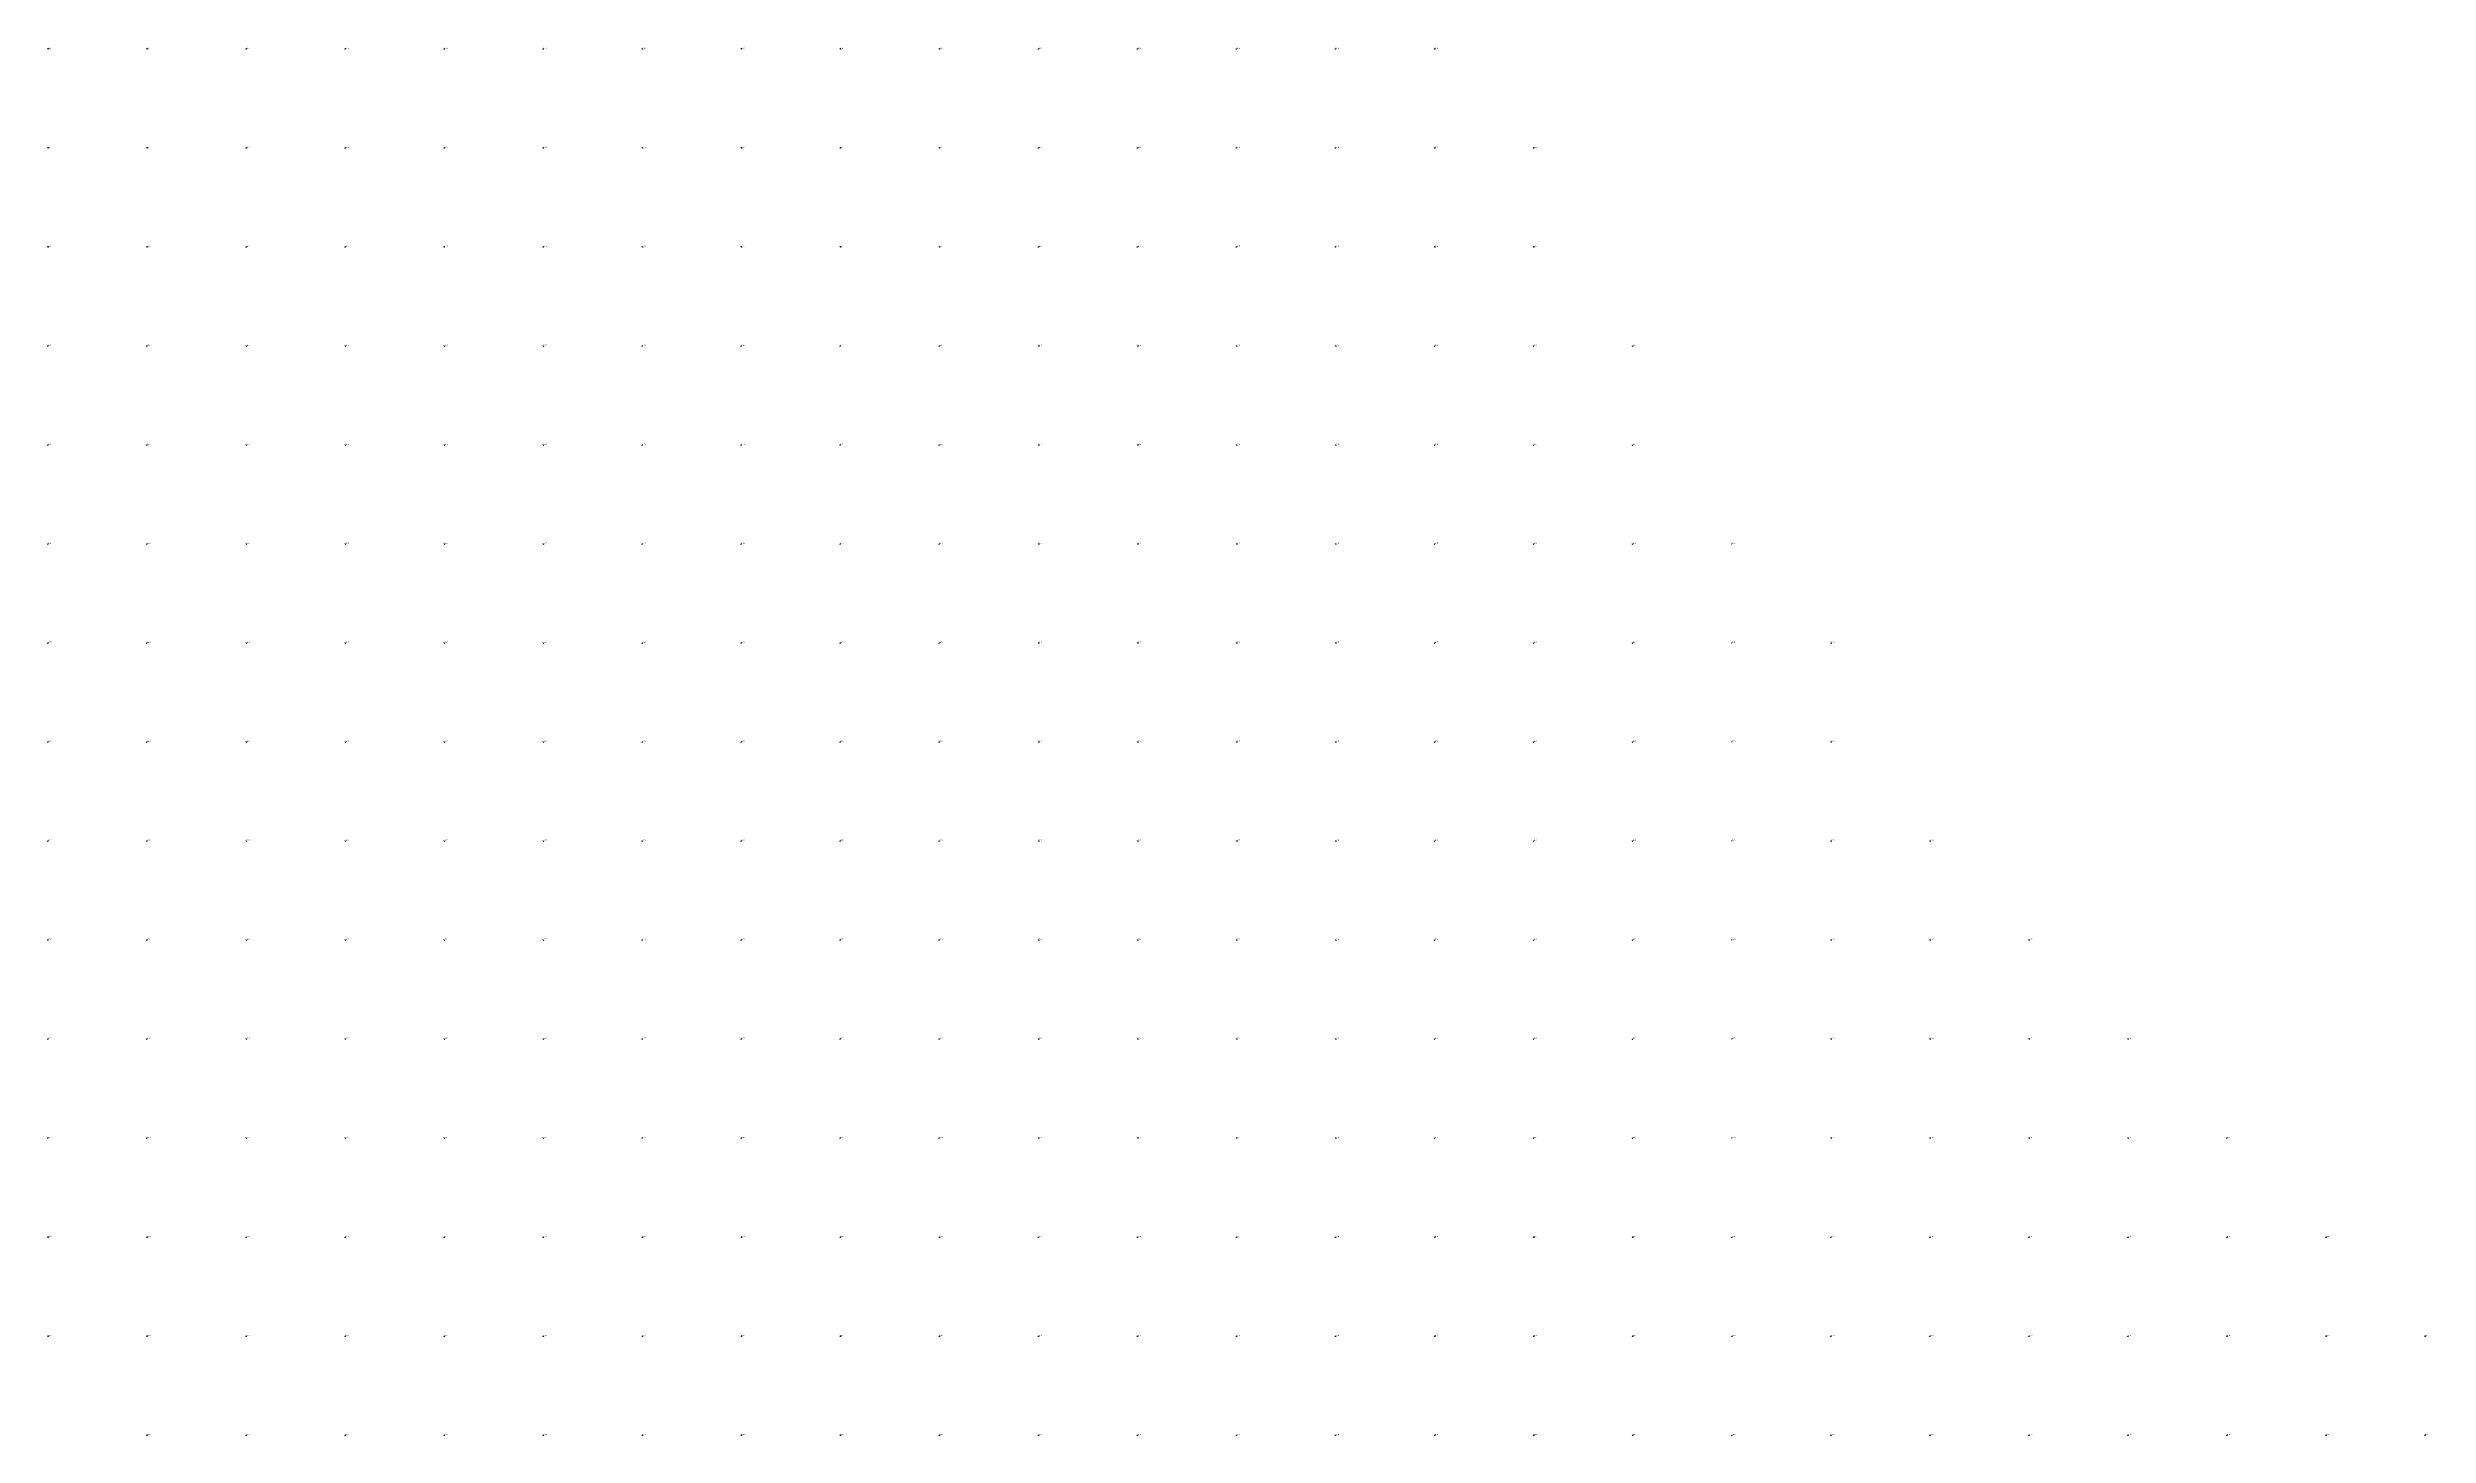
# Model space of a CAD drawing. Extents: x 509453 to 510064, y 5459426 to 5460067.
# Drawn here: x 509693.5 to 509933.8, y 5459746.5 to 5459886.6 of the extents above; entities that cross this region are included whole.
import ezdxf

# ---------------------------------------------------------------- set-up
doc = ezdxf.new("R2010")
doc.units = 0
doc.layers.add('Soundings', color=1, linetype='CONTINUOUS')

msp = doc.modelspace()

# ---------------------------------------------------------------- linework, layer by layer
at = {"layer": 'Soundings'}
for points in [[(509693.45, 5459886.45), (509693.5, 5459886.5), (509693.55, 5459886.45)], [(509703.45, 5459886.45), (509703.5, 5459886.5), (509703.55, 5459886.45)], [(509713.45, 5459886.45), (509713.5, 5459886.5), (509713.55, 5459886.45)], [(509723.45, 5459886.45), (509723.5, 5459886.5), (509723.55, 5459886.45)], [(509733.45, 5459886.45), (509733.5, 5459886.5), (509733.55, 5459886.45)], [(509743.45, 5459886.45), (509743.5, 5459886.5), (509743.55, 5459886.45)], [(509753.45, 5459886.45), (509753.5, 5459886.5), (509753.55, 5459886.45)], [(509763.45, 5459886.45), (509763.5, 5459886.5), (509763.55, 5459886.45)], [(509773.45, 5459886.45), (509773.5, 5459886.5), (509773.55, 5459886.45)], [(509783.45, 5459886.45), (509783.5, 5459886.5), (509783.55, 5459886.45)], [(509793.45, 5459886.45), (509793.5, 5459886.5), (509793.55, 5459886.45)], [(509803.45, 5459886.45), (509803.5, 5459886.5), (509803.55, 5459886.45)], [(509813.45, 5459886.45), (509813.5, 5459886.5), (509813.55, 5459886.45)], [(509823.45, 5459886.45), (509823.5, 5459886.5), (509823.55, 5459886.45)], [(509833.45, 5459886.45), (509833.5, 5459886.5), (509833.55, 5459886.45)], [(509693.45, 5459876.45), (509693.5, 5459876.5), (509693.55, 5459876.45)], [(509703.45, 5459876.45), (509703.5, 5459876.5), (509703.55, 5459876.45)], [(509713.45, 5459876.45), (509713.5, 5459876.5), (509713.55, 5459876.45)], [(509723.45, 5459876.45), (509723.5, 5459876.5), (509723.55, 5459876.45)], [(509733.45, 5459876.45), (509733.5, 5459876.5), (509733.55, 5459876.45)], [(509743.45, 5459876.45), (509743.5, 5459876.5), (509743.55, 5459876.45)], [(509753.45, 5459876.45), (509753.5, 5459876.5), (509753.55, 5459876.45)], [(509763.45, 5459876.45), (509763.5, 5459876.5), (509763.55, 5459876.45)], [(509773.45, 5459876.45), (509773.5, 5459876.5), (509773.55, 5459876.45)], [(509783.45, 5459876.45), (509783.5, 5459876.5), (509783.55, 5459876.45)], [(509793.45, 5459876.45), (509793.5, 5459876.5), (509793.55, 5459876.45)], [(509803.45, 5459876.45), (509803.5, 5459876.5), (509803.55, 5459876.45)], [(509813.45, 5459876.45), (509813.5, 5459876.5), (509813.55, 5459876.45)], [(509823.45, 5459876.45), (509823.5, 5459876.5), (509823.55, 5459876.45)], [(509833.45, 5459876.45), (509833.5, 5459876.5), (509833.55, 5459876.45)], [(509843.45, 5459876.45), (509843.5, 5459876.5), (509843.55, 5459876.45)], [(509693.45, 5459866.45), (509693.5, 5459866.5), (509693.55, 5459866.45)], [(509703.45, 5459866.45), (509703.5, 5459866.5), (509703.55, 5459866.45)], [(509713.45, 5459866.45), (509713.5, 5459866.5), (509713.55, 5459866.45)], [(509723.45, 5459866.45), (509723.5, 5459866.5), (509723.55, 5459866.45)], [(509733.45, 5459866.45), (509733.5, 5459866.5), (509733.55, 5459866.45)], [(509743.45, 5459866.45), (509743.5, 5459866.5), (509743.55, 5459866.45)], [(509753.45, 5459866.45), (509753.5, 5459866.5), (509753.55, 5459866.45)], [(509763.45, 5459866.45), (509763.5, 5459866.5), (509763.55, 5459866.45)], [(509773.45, 5459866.45), (509773.5, 5459866.5), (509773.55, 5459866.45)], [(509783.45, 5459866.45), (509783.5, 5459866.5), (509783.55, 5459866.45)], [(509793.45, 5459866.45), (509793.5, 5459866.5), (509793.55, 5459866.45)], [(509803.45, 5459866.45), (509803.5, 5459866.5), (509803.55, 5459866.45)], [(509813.45, 5459866.45), (509813.5, 5459866.5), (509813.55, 5459866.45)], [(509823.45, 5459866.45), (509823.5, 5459866.5), (509823.55, 5459866.45)], [(509833.45, 5459866.45), (509833.5, 5459866.5), (509833.55, 5459866.45)], [(509843.45, 5459866.45), (509843.5, 5459866.5), (509843.55, 5459866.45)], [(509693.45, 5459856.45), (509693.5, 5459856.5), (509693.55, 5459856.45)], [(509703.45, 5459856.45), (509703.5, 5459856.5), (509703.55, 5459856.45)], [(509713.45, 5459856.45), (509713.5, 5459856.5), (509713.55, 5459856.45)], [(509723.45, 5459856.45), (509723.5, 5459856.5), (509723.55, 5459856.45)], [(509733.45, 5459856.45), (509733.5, 5459856.5), (509733.55, 5459856.45)], [(509743.45, 5459856.45), (509743.5, 5459856.5), (509743.55, 5459856.45)], [(509753.45, 5459856.45), (509753.5, 5459856.5), (509753.55, 5459856.45)], [(509763.45, 5459856.45), (509763.5, 5459856.5), (509763.55, 5459856.45)], [(509773.45, 5459856.45), (509773.5, 5459856.5), (509773.55, 5459856.45)], [(509783.45, 5459856.45), (509783.5, 5459856.5), (509783.55, 5459856.45)], [(509793.45, 5459856.45), (509793.5, 5459856.5), (509793.55, 5459856.45)], [(509803.45, 5459856.45), (509803.5, 5459856.5), (509803.55, 5459856.45)], [(509813.45, 5459856.45), (509813.5, 5459856.5), (509813.55, 5459856.45)], [(509823.45, 5459856.45), (509823.5, 5459856.5), (509823.55, 5459856.45)], [(509833.45, 5459856.45), (509833.5, 5459856.5), (509833.55, 5459856.45)], [(509843.45, 5459856.45), (509843.5, 5459856.5), (509843.55, 5459856.45)], [(509853.45, 5459856.45), (509853.5, 5459856.5), (509853.55, 5459856.45)], [(509693.45, 5459846.45), (509693.5, 5459846.5), (509693.55, 5459846.45)], [(509703.45, 5459846.45), (509703.5, 5459846.5), (509703.55, 5459846.45)], [(509713.45, 5459846.45), (509713.5, 5459846.5), (509713.55, 5459846.45)], [(509723.45, 5459846.45), (509723.5, 5459846.5), (509723.55, 5459846.45)], [(509733.45, 5459846.45), (509733.5, 5459846.5), (509733.55, 5459846.45)], [(509743.45, 5459846.45), (509743.5, 5459846.5), (509743.55, 5459846.45)], [(509753.45, 5459846.45), (509753.5, 5459846.5), (509753.55, 5459846.45)], [(509763.45, 5459846.45), (509763.5, 5459846.5), (509763.55, 5459846.45)], [(509773.45, 5459846.45), (509773.5, 5459846.5), (509773.55, 5459846.45)], [(509783.45, 5459846.45), (509783.5, 5459846.5), (509783.55, 5459846.45)], [(509793.45, 5459846.45), (509793.5, 5459846.5), (509793.55, 5459846.45)], [(509803.45, 5459846.45), (509803.5, 5459846.5), (509803.55, 5459846.45)], [(509813.45, 5459846.45), (509813.5, 5459846.5), (509813.55, 5459846.45)], [(509823.45, 5459846.45), (509823.5, 5459846.5), (509823.55, 5459846.45)], [(509833.45, 5459846.45), (509833.5, 5459846.5), (509833.55, 5459846.45)], [(509843.45, 5459846.45), (509843.5, 5459846.5), (509843.55, 5459846.45)], [(509853.45, 5459846.45), (509853.5, 5459846.5), (509853.55, 5459846.45)], [(509693.45, 5459836.45), (509693.5, 5459836.5), (509693.55, 5459836.45)], [(509703.45, 5459836.45), (509703.5, 5459836.5), (509703.55, 5459836.45)], [(509713.45, 5459836.45), (509713.5, 5459836.5), (509713.55, 5459836.45)], [(509723.45, 5459836.45), (509723.5, 5459836.5), (509723.55, 5459836.45)], [(509733.45, 5459836.45), (509733.5, 5459836.5), (509733.55, 5459836.45)], [(509743.45, 5459836.45), (509743.5, 5459836.5), (509743.55, 5459836.45)], [(509753.45, 5459836.45), (509753.5, 5459836.5), (509753.55, 5459836.45)], [(509763.45, 5459836.45), (509763.5, 5459836.5), (509763.55, 5459836.45)], [(509773.45, 5459836.45), (509773.5, 5459836.5), (509773.55, 5459836.45)], [(509783.45, 5459836.45), (509783.5, 5459836.5), (509783.55, 5459836.45)], [(509793.45, 5459836.45), (509793.5, 5459836.5), (509793.55, 5459836.45)], [(509803.45, 5459836.45), (509803.5, 5459836.5), (509803.55, 5459836.45)], [(509813.45, 5459836.45), (509813.5, 5459836.5), (509813.55, 5459836.45)], [(509823.45, 5459836.45), (509823.5, 5459836.5), (509823.55, 5459836.45)], [(509833.45, 5459836.45), (509833.5, 5459836.5), (509833.55, 5459836.45)], [(509843.45, 5459836.45), (509843.5, 5459836.5), (509843.55, 5459836.45)], [(509853.45, 5459836.45), (509853.5, 5459836.5), (509853.55, 5459836.45)], [(509863.45, 5459836.45), (509863.5, 5459836.5), (509863.55, 5459836.45)], [(509693.45, 5459826.45), (509693.5, 5459826.5), (509693.55, 5459826.45)], [(509703.45, 5459826.45), (509703.5, 5459826.5), (509703.55, 5459826.45)], [(509713.45, 5459826.45), (509713.5, 5459826.5), (509713.55, 5459826.45)], [(509723.45, 5459826.45), (509723.5, 5459826.5), (509723.55, 5459826.45)], [(509733.45, 5459826.45), (509733.5, 5459826.5), (509733.55, 5459826.45)], [(509743.45, 5459826.45), (509743.5, 5459826.5), (509743.55, 5459826.45)], [(509753.45, 5459826.45), (509753.5, 5459826.5), (509753.55, 5459826.45)], [(509763.45, 5459826.45), (509763.5, 5459826.5), (509763.55, 5459826.45)], [(509773.45, 5459826.45), (509773.5, 5459826.5), (509773.55, 5459826.45)], [(509783.45, 5459826.45), (509783.5, 5459826.5), (509783.55, 5459826.45)], [(509793.45, 5459826.45), (509793.5, 5459826.5), (509793.55, 5459826.45)], [(509803.45, 5459826.45), (509803.5, 5459826.5), (509803.55, 5459826.45)], [(509813.45, 5459826.45), (509813.5, 5459826.5), (509813.55, 5459826.45)], [(509823.45, 5459826.45), (509823.5, 5459826.5), (509823.55, 5459826.45)], [(509833.45, 5459826.45), (509833.5, 5459826.5), (509833.55, 5459826.45)], [(509843.45, 5459826.45), (509843.5, 5459826.5), (509843.55, 5459826.45)], [(509853.45, 5459826.45), (509853.5, 5459826.5), (509853.55, 5459826.45)], [(509863.45, 5459826.45), (509863.5, 5459826.5), (509863.55, 5459826.45)], [(509873.45, 5459826.45), (509873.5, 5459826.5), (509873.55, 5459826.45)], [(509693.45, 5459816.45), (509693.5, 5459816.5), (509693.55, 5459816.45)], [(509703.45, 5459816.45), (509703.5, 5459816.5), (509703.55, 5459816.45)], [(509713.45, 5459816.45), (509713.5, 5459816.5), (509713.55, 5459816.45)], [(509723.45, 5459816.45), (509723.5, 5459816.5), (509723.55, 5459816.45)], [(509733.45, 5459816.45), (509733.5, 5459816.5), (509733.55, 5459816.45)], [(509743.45, 5459816.45), (509743.5, 5459816.5), (509743.55, 5459816.45)], [(509753.45, 5459816.45), (509753.5, 5459816.5), (509753.55, 5459816.45)], [(509763.45, 5459816.45), (509763.5, 5459816.5), (509763.55, 5459816.45)], [(509773.45, 5459816.45), (509773.5, 5459816.5), (509773.55, 5459816.45)], [(509783.45, 5459816.45), (509783.5, 5459816.5), (509783.55, 5459816.45)], [(509793.45, 5459816.45), (509793.5, 5459816.5), (509793.55, 5459816.45)], [(509803.45, 5459816.45), (509803.5, 5459816.5), (509803.55, 5459816.45)], [(509813.45, 5459816.45), (509813.5, 5459816.5), (509813.55, 5459816.45)], [(509823.45, 5459816.45), (509823.5, 5459816.5), (509823.55, 5459816.45)], [(509833.45, 5459816.45), (509833.5, 5459816.5), (509833.55, 5459816.45)], [(509843.45, 5459816.45), (509843.5, 5459816.5), (509843.55, 5459816.45)], [(509853.45, 5459816.45), (509853.5, 5459816.5), (509853.55, 5459816.45)], [(509863.45, 5459816.45), (509863.5, 5459816.5), (509863.55, 5459816.45)], [(509873.45, 5459816.45), (509873.5, 5459816.5), (509873.55, 5459816.45)], [(509693.45, 5459806.45), (509693.5, 5459806.5), (509693.55, 5459806.45)], [(509703.45, 5459806.45), (509703.5, 5459806.5), (509703.55, 5459806.45)], [(509713.45, 5459806.45), (509713.5, 5459806.5), (509713.55, 5459806.45)], [(509723.45, 5459806.45), (509723.5, 5459806.5), (509723.55, 5459806.45)], [(509733.45, 5459806.45), (509733.5, 5459806.5), (509733.55, 5459806.45)], [(509743.45, 5459806.45), (509743.5, 5459806.5), (509743.55, 5459806.45)], [(509753.45, 5459806.45), (509753.5, 5459806.5), (509753.55, 5459806.45)], [(509763.45, 5459806.45), (509763.5, 5459806.5), (509763.55, 5459806.45)], [(509773.45, 5459806.45), (509773.5, 5459806.5), (509773.55, 5459806.45)], [(509783.45, 5459806.45), (509783.5, 5459806.5), (509783.55, 5459806.45)], [(509793.45, 5459806.45), (509793.5, 5459806.5), (509793.55, 5459806.45)], [(509803.45, 5459806.45), (509803.5, 5459806.5), (509803.55, 5459806.45)], [(509813.45, 5459806.45), (509813.5, 5459806.5), (509813.55, 5459806.45)], [(509823.45, 5459806.45), (509823.5, 5459806.5), (509823.55, 5459806.45)], [(509833.45, 5459806.45), (509833.5, 5459806.5), (509833.55, 5459806.45)], [(509843.45, 5459806.45), (509843.5, 5459806.5), (509843.55, 5459806.45)], [(509853.45, 5459806.45), (509853.5, 5459806.5), (509853.55, 5459806.45)], [(509863.45, 5459806.45), (509863.5, 5459806.5), (509863.55, 5459806.45)], [(509873.45, 5459806.45), (509873.5, 5459806.5), (509873.55, 5459806.45)], [(509883.45, 5459806.45), (509883.5, 5459806.5), (509883.55, 5459806.45)], [(509693.45, 5459796.45), (509693.5, 5459796.5), (509693.55, 5459796.45)], [(509703.45, 5459796.45), (509703.5, 5459796.5), (509703.55, 5459796.45)], [(509713.45, 5459796.45), (509713.5, 5459796.5), (509713.55, 5459796.45)], [(509723.45, 5459796.45), (509723.5, 5459796.5), (509723.55, 5459796.45)], [(509733.45, 5459796.45), (509733.5, 5459796.5), (509733.55, 5459796.45)], [(509743.45, 5459796.45), (509743.5, 5459796.5), (509743.55, 5459796.45)], [(509753.45, 5459796.45), (509753.5, 5459796.5), (509753.55, 5459796.45)], [(509763.45, 5459796.45), (509763.5, 5459796.5), (509763.55, 5459796.45)], [(509773.45, 5459796.45), (509773.5, 5459796.5), (509773.55, 5459796.45)], [(509783.45, 5459796.45), (509783.5, 5459796.5), (509783.55, 5459796.45)], [(509793.45, 5459796.45), (509793.5, 5459796.5), (509793.55, 5459796.45)], [(509803.45, 5459796.45), (509803.5, 5459796.5), (509803.55, 5459796.45)], [(509813.45, 5459796.45), (509813.5, 5459796.5), (509813.55, 5459796.45)], [(509823.45, 5459796.45), (509823.5, 5459796.5), (509823.55, 5459796.45)], [(509833.45, 5459796.45), (509833.5, 5459796.5), (509833.55, 5459796.45)], [(509843.45, 5459796.45), (509843.5, 5459796.5), (509843.55, 5459796.45)], [(509853.45, 5459796.45), (509853.5, 5459796.5), (509853.55, 5459796.45)], [(509863.45, 5459796.45), (509863.5, 5459796.5), (509863.55, 5459796.45)], [(509873.45, 5459796.45), (509873.5, 5459796.5), (509873.55, 5459796.45)], [(509883.45, 5459796.45), (509883.5, 5459796.5), (509883.55, 5459796.45)], [(509893.45, 5459796.45), (509893.5, 5459796.5), (509893.55, 5459796.45)], [(509693.45, 5459786.45), (509693.5, 5459786.5), (509693.55, 5459786.45)], [(509703.45, 5459786.45), (509703.5, 5459786.5), (509703.55, 5459786.45)], [(509713.45, 5459786.45), (509713.5, 5459786.5), (509713.55, 5459786.45)], [(509723.45, 5459786.45), (509723.5, 5459786.5), (509723.55, 5459786.45)], [(509733.45, 5459786.45), (509733.5, 5459786.5), (509733.55, 5459786.45)], [(509743.45, 5459786.45), (509743.5, 5459786.5), (509743.55, 5459786.45)], [(509753.45, 5459786.45), (509753.5, 5459786.5), (509753.55, 5459786.45)], [(509763.45, 5459786.45), (509763.5, 5459786.5), (509763.55, 5459786.45)], [(509773.45, 5459786.45), (509773.5, 5459786.5), (509773.55, 5459786.45)], [(509783.45, 5459786.45), (509783.5, 5459786.5), (509783.55, 5459786.45)], [(509793.45, 5459786.45), (509793.5, 5459786.5), (509793.55, 5459786.45)], [(509803.45, 5459786.45), (509803.5, 5459786.5), (509803.55, 5459786.45)], [(509813.45, 5459786.45), (509813.5, 5459786.5), (509813.55, 5459786.45)], [(509823.45, 5459786.45), (509823.5, 5459786.5), (509823.55, 5459786.45)], [(509833.45, 5459786.45), (509833.5, 5459786.5), (509833.55, 5459786.45)], [(509843.45, 5459786.45), (509843.5, 5459786.5), (509843.55, 5459786.45)], [(509853.45, 5459786.45), (509853.5, 5459786.5), (509853.55, 5459786.45)], [(509863.45, 5459786.45), (509863.5, 5459786.5), (509863.55, 5459786.45)], [(509873.45, 5459786.45), (509873.5, 5459786.5), (509873.55, 5459786.45)], [(509883.45, 5459786.45), (509883.5, 5459786.5), (509883.55, 5459786.45)], [(509893.45, 5459786.45), (509893.5, 5459786.5), (509893.55, 5459786.45)], [(509903.45, 5459786.45), (509903.5, 5459786.5), (509903.55, 5459786.45)], [(509693.45, 5459776.45), (509693.5, 5459776.5), (509693.55, 5459776.45)], [(509703.45, 5459776.45), (509703.5, 5459776.5), (509703.55, 5459776.45)], [(509713.45, 5459776.45), (509713.5, 5459776.5), (509713.55, 5459776.45)], [(509723.45, 5459776.45), (509723.5, 5459776.5), (509723.55, 5459776.45)], [(509733.45, 5459776.45), (509733.5, 5459776.5), (509733.55, 5459776.45)], [(509743.45, 5459776.45), (509743.5, 5459776.5), (509743.55, 5459776.45)], [(509753.45, 5459776.45), (509753.5, 5459776.5), (509753.55, 5459776.45)], [(509763.45, 5459776.45), (509763.5, 5459776.5), (509763.55, 5459776.45)], [(509773.45, 5459776.45), (509773.5, 5459776.5), (509773.55, 5459776.45)], [(509783.45, 5459776.45), (509783.5, 5459776.5), (509783.55, 5459776.45)], [(509793.45, 5459776.45), (509793.5, 5459776.5), (509793.55, 5459776.45)], [(509803.45, 5459776.45), (509803.5, 5459776.5), (509803.55, 5459776.45)], [(509813.45, 5459776.45), (509813.5, 5459776.5), (509813.55, 5459776.45)], [(509823.45, 5459776.45), (509823.5, 5459776.5), (509823.55, 5459776.45)], [(509833.45, 5459776.45), (509833.5, 5459776.5), (509833.55, 5459776.45)], [(509843.45, 5459776.45), (509843.5, 5459776.5), (509843.55, 5459776.45)], [(509853.45, 5459776.45), (509853.5, 5459776.5), (509853.55, 5459776.45)], [(509863.45, 5459776.45), (509863.5, 5459776.5), (509863.55, 5459776.45)], [(509873.45, 5459776.45), (509873.5, 5459776.5), (509873.55, 5459776.45)], [(509883.45, 5459776.45), (509883.5, 5459776.5), (509883.55, 5459776.45)], [(509893.45, 5459776.45), (509893.5, 5459776.5), (509893.55, 5459776.45)], [(509903.45, 5459776.45), (509903.5, 5459776.5), (509903.55, 5459776.45)], [(509913.45, 5459776.45), (509913.5, 5459776.5), (509913.55, 5459776.45)], [(509693.45, 5459766.45), (509693.5, 5459766.5), (509693.55, 5459766.45)], [(509703.45, 5459766.45), (509703.5, 5459766.5), (509703.55, 5459766.45)], [(509713.45, 5459766.45), (509713.5, 5459766.5), (509713.55, 5459766.45)], [(509723.45, 5459766.45), (509723.5, 5459766.5), (509723.55, 5459766.45)], [(509733.45, 5459766.45), (509733.5, 5459766.5), (509733.55, 5459766.45)], [(509743.45, 5459766.45), (509743.5, 5459766.5), (509743.55, 5459766.45)], [(509753.45, 5459766.45), (509753.5, 5459766.5), (509753.55, 5459766.45)], [(509763.45, 5459766.45), (509763.5, 5459766.5), (509763.55, 5459766.45)], [(509773.45, 5459766.45), (509773.5, 5459766.5), (509773.55, 5459766.45)], [(509783.45, 5459766.45), (509783.5, 5459766.5), (509783.55, 5459766.45)], [(509793.45, 5459766.45), (509793.5, 5459766.5), (509793.55, 5459766.45)], [(509803.45, 5459766.45), (509803.5, 5459766.5), (509803.55, 5459766.45)], [(509813.45, 5459766.45), (509813.5, 5459766.5), (509813.55, 5459766.45)], [(509823.45, 5459766.45), (509823.5, 5459766.5), (509823.55, 5459766.45)], [(509833.45, 5459766.45), (509833.5, 5459766.5), (509833.55, 5459766.45)], [(509843.45, 5459766.45), (509843.5, 5459766.5), (509843.55, 5459766.45)], [(509853.45, 5459766.45), (509853.5, 5459766.5), (509853.55, 5459766.45)], [(509863.45, 5459766.45), (509863.5, 5459766.5), (509863.55, 5459766.45)], [(509873.45, 5459766.45), (509873.5, 5459766.5), (509873.55, 5459766.45)], [(509883.45, 5459766.45), (509883.5, 5459766.5), (509883.55, 5459766.45)], [(509893.45, 5459766.45), (509893.5, 5459766.5), (509893.55, 5459766.45)], [(509903.45, 5459766.45), (509903.5, 5459766.5), (509903.55, 5459766.45)], [(509913.45, 5459766.45), (509913.5, 5459766.5), (509913.55, 5459766.45)], [(509923.45, 5459766.45), (509923.5, 5459766.5), (509923.55, 5459766.45)], [(509693.45, 5459756.45), (509693.5, 5459756.5), (509693.55, 5459756.45)], [(509703.45, 5459756.45), (509703.5, 5459756.5), (509703.55, 5459756.45)], [(509713.45, 5459756.45), (509713.5, 5459756.5), (509713.55, 5459756.45)], [(509723.45, 5459756.45), (509723.5, 5459756.5), (509723.55, 5459756.45)], [(509733.45, 5459756.45), (509733.5, 5459756.5), (509733.55, 5459756.45)], [(509743.45, 5459756.45), (509743.5, 5459756.5), (509743.55, 5459756.45)], [(509753.45, 5459756.45), (509753.5, 5459756.5), (509753.55, 5459756.45)], [(509763.45, 5459756.45), (509763.5, 5459756.5), (509763.55, 5459756.45)], [(509773.45, 5459756.45), (509773.5, 5459756.5), (509773.55, 5459756.45)], [(509783.45, 5459756.45), (509783.5, 5459756.5), (509783.55, 5459756.45)], [(509793.45, 5459756.45), (509793.5, 5459756.5), (509793.55, 5459756.45)], [(509803.45, 5459756.45), (509803.5, 5459756.5), (509803.55, 5459756.45)], [(509813.45, 5459756.45), (509813.5, 5459756.5), (509813.55, 5459756.45)], [(509823.45, 5459756.45), (509823.5, 5459756.5), (509823.55, 5459756.45)], [(509833.45, 5459756.45), (509833.5, 5459756.5), (509833.55, 5459756.45)], [(509843.45, 5459756.45), (509843.5, 5459756.5), (509843.55, 5459756.45)], [(509853.45, 5459756.45), (509853.5, 5459756.5), (509853.55, 5459756.45)], [(509863.45, 5459756.45), (509863.5, 5459756.5), (509863.55, 5459756.45)], [(509873.45, 5459756.45), (509873.5, 5459756.5), (509873.55, 5459756.45)], [(509883.45, 5459756.45), (509883.5, 5459756.5), (509883.55, 5459756.45)], [(509893.45, 5459756.45), (509893.5, 5459756.5), (509893.55, 5459756.45)], [(509903.45, 5459756.45), (509903.5, 5459756.5), (509903.55, 5459756.45)], [(509913.45, 5459756.45), (509913.5, 5459756.5), (509913.55, 5459756.45)], [(509923.45, 5459756.45), (509923.5, 5459756.5), (509923.55, 5459756.45)], [(509933.45, 5459756.45), (509933.5, 5459756.5), (509933.55, 5459756.45)], [(509703.45, 5459746.45), (509703.5, 5459746.5), (509703.55, 5459746.45)], [(509713.45, 5459746.45), (509713.5, 5459746.5), (509713.55, 5459746.45)], [(509723.45, 5459746.45), (509723.5, 5459746.5), (509723.55, 5459746.45)], [(509733.45, 5459746.45), (509733.5, 5459746.5), (509733.55, 5459746.45)], [(509743.45, 5459746.45), (509743.5, 5459746.5), (509743.55, 5459746.45)], [(509753.45, 5459746.45), (509753.5, 5459746.5), (509753.55, 5459746.45)], [(509763.45, 5459746.45), (509763.5, 5459746.5), (509763.55, 5459746.45)], [(509773.45, 5459746.45), (509773.5, 5459746.5), (509773.55, 5459746.45)], [(509783.45, 5459746.45), (509783.5, 5459746.5), (509783.55, 5459746.45)], [(509793.45, 5459746.45), (509793.5, 5459746.5), (509793.55, 5459746.45)], [(509803.45, 5459746.45), (509803.5, 5459746.5), (509803.55, 5459746.45)], [(509813.45, 5459746.45), (509813.5, 5459746.5), (509813.55, 5459746.45)], [(509823.45, 5459746.45), (509823.5, 5459746.5), (509823.55, 5459746.45)], [(509833.45, 5459746.45), (509833.5, 5459746.5), (509833.55, 5459746.45)], [(509843.45, 5459746.45), (509843.5, 5459746.5), (509843.55, 5459746.45)], [(509853.45, 5459746.45), (509853.5, 5459746.5), (509853.55, 5459746.45)], [(509863.45, 5459746.45), (509863.5, 5459746.5), (509863.55, 5459746.45)], [(509873.45, 5459746.45), (509873.5, 5459746.5), (509873.55, 5459746.45)], [(509883.45, 5459746.45), (509883.5, 5459746.5), (509883.55, 5459746.45)], [(509893.45, 5459746.45), (509893.5, 5459746.5), (509893.55, 5459746.45)], [(509903.45, 5459746.45), (509903.5, 5459746.5), (509903.55, 5459746.45)], [(509913.45, 5459746.45), (509913.5, 5459746.5), (509913.55, 5459746.45)], [(509923.45, 5459746.45), (509923.5, 5459746.5), (509923.55, 5459746.45)], [(509933.45, 5459746.45), (509933.5, 5459746.5), (509933.55, 5459746.45)]]:
    msp.add_lwpolyline(points, dxfattribs=at)

# ---------------------------------------------------------------- texts
for s, p in [('15.50', (509693.5, 5459886.5, 15.5)), ('14.75', (509703.5, 5459886.5, 14.75)), ('14.75', (509713.5, 5459886.5, 14.75)), ('15.55', (509723.5, 5459886.5, 15.55)), ('14.95', (509733.5, 5459886.5, 14.95)), ('15.10', (509743.5, 5459886.5, 15.1)), ('14.95', (509753.5, 5459886.5, 14.95)), ('15.20', (509763.5, 5459886.5, 15.2)), ('14.90', (509773.5, 5459886.5, 14.9)), ('14.95', (509783.5, 5459886.5, 14.95)), ('15.10', (509793.5, 5459886.5, 15.1)), ('15.10', (509803.5, 5459886.5, 15.1)), ('13.95', (509813.5, 5459886.5, 13.95)), ('14.55', (509823.5, 5459886.5, 14.55)), ('15.30', (509833.5, 5459886.5, 15.3)), ('15.70', (509693.5, 5459876.5, 15.7)), ('15.05', (509703.5, 5459876.5, 15.05)), ('15.00', (509713.5, 5459876.5, 15)), ('15.00', (509723.5, 5459876.5, 15)), ('15.05', (509733.5, 5459876.5, 15.05)), ('15.05', (509743.5, 5459876.5, 15.05)), ('15.10', (509753.5, 5459876.5, 15.1)), ('15.05', (509763.5, 5459876.5, 15.05)), ('15.15', (509773.5, 5459876.5, 15.15)), ('14.95', (509783.5, 5459876.5, 14.95)), ('14.75', (509793.5, 5459876.5, 14.75)), ('15.10', (509803.5, 5459876.5, 15.1)), ('14.95', (509813.5, 5459876.5, 14.95)), ('14.85', (509823.5, 5459876.5, 14.85)), ('14.70', (509833.5, 5459876.5, 14.7)), ('15.25', (509843.5, 5459876.5, 15.25)), ('15.85', (509693.5, 5459866.5, 15.85)), ('15.30', (509703.5, 5459866.5, 15.3)), ('15.00', (509713.5, 5459866.5, 15)), ('14.85', (509723.5, 5459866.5, 14.85)), ('14.90', (509733.5, 5459866.5, 14.9)), ('15.15', (509743.5, 5459866.5, 15.15)), ('15.00', (509753.5, 5459866.5, 15)), ('15.10', (509763.5, 5459866.5, 15.1)), ('15.10', (509773.5, 5459866.5, 15.1)), ('15.40', (509783.5, 5459866.5, 15.4)), ('15.15', (509793.5, 5459866.5, 15.15)), ('14.80', (509803.5, 5459866.5, 14.8)), ('15.00', (509813.5, 5459866.5, 15)), ('15.25', (509823.5, 5459866.5, 15.25)), ('14.90', (509833.5, 5459866.5, 14.9)), ('14.80', (509843.5, 5459866.5, 14.8)), ('15.00', (509693.5, 5459856.5, 15)), ('16.10', (509703.5, 5459856.5, 16.1)), ('15.70', (509713.5, 5459856.5, 15.7)), ('15.25', (509723.5, 5459856.5, 15.25)), ('15.00', (509733.5, 5459856.5, 15)), ('14.90', (509743.5, 5459856.5, 14.9)), ('15.00', (509753.5, 5459856.5, 15)), ('14.95', (509763.5, 5459856.5, 14.95)), ('14.75', (509773.5, 5459856.5, 14.75)), ('15.15', (509783.5, 5459856.5, 15.15)), ('14.90', (509793.5, 5459856.5, 14.9)), ('14.85', (509803.5, 5459856.5, 14.85)), ('14.90', (509813.5, 5459856.5, 14.9)), ('15.15', (509823.5, 5459856.5, 15.15)), ('14.80', (509833.5, 5459856.5, 14.8)), ('14.80', (509843.5, 5459856.5, 14.8)), ('15.20', (509853.5, 5459856.5, 15.2)), ('15.20', (509693.5, 5459846.5, 15.2)), ('15.00', (509703.5, 5459846.5, 15)), ('15.70', (509713.5, 5459846.5, 15.7)), ('15.45', (509723.5, 5459846.5, 15.45)), ('15.25', (509733.5, 5459846.5, 15.25)), ('15.05', (509743.5, 5459846.5, 15.05)), ('14.85', (509753.5, 5459846.5, 14.85)), ('14.75', (509763.5, 5459846.5, 14.75)), ('14.90', (509773.5, 5459846.5, 14.9)), ('15.05', (509783.5, 5459846.5, 15.05)), ('15.25', (509793.5, 5459846.5, 15.25)), ('15.15', (509803.5, 5459846.5, 15.15)), ('14.90', (509813.5, 5459846.5, 14.9)), ('14.85', (509823.5, 5459846.5, 14.85)), ('14.95', (509833.5, 5459846.5, 14.95)), ('14.50', (509843.5, 5459846.5, 14.5)), ('14.90', (509853.5, 5459846.5, 14.9)), ('15.50', (509693.5, 5459836.5, 15.5)), ('15.05', (509703.5, 5459836.5, 15.05)), ('15.10', (509713.5, 5459836.5, 15.1)), ('15.10', (509723.5, 5459836.5, 15.1)), ('15.05', (509733.5, 5459836.5, 15.05)), ('15.20', (509743.5, 5459836.5, 15.2)), ('15.10', (509753.5, 5459836.5, 15.1)), ('14.85', (509763.5, 5459836.5, 14.85)), ('14.75', (509773.5, 5459836.5, 14.75)), ('15.20', (509783.5, 5459836.5, 15.2)), ('14.65', (509793.5, 5459836.5, 14.65)), ('15.50', (509803.5, 5459836.5, 15.5)), ('15.15', (509813.5, 5459836.5, 15.15)), ('14.80', (509823.5, 5459836.5, 14.8)), ('14.90', (509833.5, 5459836.5, 14.9)), ('15.05', (509843.5, 5459836.5, 15.05)), ('14.65', (509853.5, 5459836.5, 14.65)), ('14.75', (509863.5, 5459836.5, 14.75)), ('15.35', (509693.5, 5459826.5, 15.35)), ('14.85', (509703.5, 5459826.5, 14.85)), ('14.85', (509713.5, 5459826.5, 14.85)), ('15.30', (509723.5, 5459826.5, 15.3)), ('15.40', (509733.5, 5459826.5, 15.4)), ('15.40', (509743.5, 5459826.5, 15.4)), ('15.40', (509753.5, 5459826.5, 15.4)), ('14.70', (509763.5, 5459826.5, 14.7)), ('14.90', (509773.5, 5459826.5, 14.9)), ('14.75', (509783.5, 5459826.5, 14.75)), ('15.25', (509793.5, 5459826.5, 15.25)), ('15.25', (509803.5, 5459826.5, 15.25)), ('15.00', (509813.5, 5459826.5, 15)), ('14.25', (509823.5, 5459826.5, 14.25)), ('14.75', (509833.5, 5459826.5, 14.75)), ('14.70', (509843.5, 5459826.5, 14.7)), ('15.00', (509853.5, 5459826.5, 15)), ('15.15', (509863.5, 5459826.5, 15.15)), ('15.90', (509873.5, 5459826.5, 15.9)), ('15.50', (509693.5, 5459816.5, 15.5)), ('14.95', (509703.5, 5459816.5, 14.95)), ('14.80', (509713.5, 5459816.5, 14.8)), ('14.85', (509723.5, 5459816.5, 14.85)), ('14.85', (509733.5, 5459816.5, 14.85)), ('16.00', (509743.5, 5459816.5, 16)), ('15.30', (509753.5, 5459816.5, 15.3)), ('15.25', (509763.5, 5459816.5, 15.25)), ('15.05', (509773.5, 5459816.5, 15.05)), ('15.05', (509783.5, 5459816.5, 15.05)), ('15.20', (509793.5, 5459816.5, 15.2)), ('15.60', (509803.5, 5459816.5, 15.6)), ('15.50', (509813.5, 5459816.5, 15.5)), ('15.55', (509823.5, 5459816.5, 15.55)), ('15.00', (509833.5, 5459816.5, 15)), ('14.90', (509843.5, 5459816.5, 14.9)), ('15.65', (509853.5, 5459816.5, 15.65)), ('15.20', (509863.5, 5459816.5, 15.2)), ('15.60', (509873.5, 5459816.5, 15.6)), ('15.10', (509693.5, 5459806.5, 15.1)), ('15.00', (509703.5, 5459806.5, 15)), ('15.05', (509713.5, 5459806.5, 15.05)), ('14.80', (509723.5, 5459806.5, 14.8)), ('15.10', (509733.5, 5459806.5, 15.1)), ('15.55', (509743.5, 5459806.5, 15.55)), ('15.50', (509753.5, 5459806.5, 15.5)), ('15.00', (509763.5, 5459806.5, 15)), ('15.55', (509773.5, 5459806.5, 15.55)), ('15.20', (509783.5, 5459806.5, 15.2)), ('15.35', (509793.5, 5459806.5, 15.35)), ('15.55', (509803.5, 5459806.5, 15.55)), ('16.50', (509813.5, 5459806.5, 16.5)), ('15.25', (509823.5, 5459806.5, 15.25)), ('15.05', (509833.5, 5459806.5, 15.05)), ('15.10', (509843.5, 5459806.5, 15.1)), ('15.45', (509853.5, 5459806.5, 15.45)), ('15.05', (509863.5, 5459806.5, 15.05)), ('15.35', (509873.5, 5459806.5, 15.35)), ('15.45', (509883.5, 5459806.5, 15.45)), ('15.80', (509693.5, 5459796.5, 15.8)), ('15.05', (509703.5, 5459796.5, 15.05)), ('14.80', (509713.5, 5459796.5, 14.8)), ('14.75', (509723.5, 5459796.5, 14.75)), ('15.20', (509733.5, 5459796.5, 15.2)), ('15.75', (509743.5, 5459796.5, 15.75)), ('15.60', (509753.5, 5459796.5, 15.6)), ('15.50', (509763.5, 5459796.5, 15.5)), ('15.60', (509773.5, 5459796.5, 15.6)), ('15.30', (509783.5, 5459796.5, 15.3)), ('15.40', (509793.5, 5459796.5, 15.4)), ('15.10', (509803.5, 5459796.5, 15.1)), ('15.35', (509813.5, 5459796.5, 15.35)), ('15.90', (509823.5, 5459796.5, 15.9)), ('15.30', (509833.5, 5459796.5, 15.3)), ('15.20', (509843.5, 5459796.5, 15.2)), ('15.55', (509853.5, 5459796.5, 15.55)), ('15.60', (509863.5, 5459796.5, 15.6)), ('15.50', (509873.5, 5459796.5, 15.5)), ('15.45', (509883.5, 5459796.5, 15.45)), ('15.95', (509893.5, 5459796.5, 15.95)), ('15.30', (509693.5, 5459786.5, 15.3)), ('16.05', (509703.5, 5459786.5, 16.05)), ('15.30', (509713.5, 5459786.5, 15.3)), ('15.25', (509723.5, 5459786.5, 15.25)), ('14.85', (509733.5, 5459786.5, 14.85)), ('14.45', (509743.5, 5459786.5, 14.45)), ('15.55', (509753.5, 5459786.5, 15.55)), ('15.50', (509763.5, 5459786.5, 15.5)), ('15.10', (509773.5, 5459786.5, 15.1)), ('15.25', (509783.5, 5459786.5, 15.25)), ('15.15', (509793.5, 5459786.5, 15.15)), ('15.20', (509803.5, 5459786.5, 15.2)), ('15.30', (509813.5, 5459786.5, 15.3)), ('15.25', (509823.5, 5459786.5, 15.25)), ('15.25', (509833.5, 5459786.5, 15.25)), ('15.50', (509843.5, 5459786.5, 15.5)), ('15.50', (509853.5, 5459786.5, 15.5)), ('14.95', (509863.5, 5459786.5, 14.95)), ('15.20', (509873.5, 5459786.5, 15.2)), ('15.40', (509883.5, 5459786.5, 15.4)), ('15.70', (509893.5, 5459786.5, 15.7)), ('15.80', (509903.5, 5459786.5, 15.8)), ('15.50', (509693.5, 5459776.5, 15.5)), ('15.35', (509703.5, 5459776.5, 15.35)), ('15.35', (509713.5, 5459776.5, 15.35)), ('15.70', (509723.5, 5459776.5, 15.7)), ('15.35', (509733.5, 5459776.5, 15.35)), ('15.30', (509743.5, 5459776.5, 15.3)), ('15.85', (509753.5, 5459776.5, 15.85)), ('15.45', (509763.5, 5459776.5, 15.45)), ('15.70', (509773.5, 5459776.5, 15.7)), ('15.40', (509783.5, 5459776.5, 15.4)), ('15.30', (509793.5, 5459776.5, 15.3)), ('14.95', (509803.5, 5459776.5, 14.95)), ('15.15', (509813.5, 5459776.5, 15.15)), ('15.00', (509823.5, 5459776.5, 15)), ('15.55', (509833.5, 5459776.5, 15.55)), ('15.65', (509843.5, 5459776.5, 15.65)), ('15.50', (509853.5, 5459776.5, 15.5)), ('15.30', (509863.5, 5459776.5, 15.3)), ('15.05', (509873.5, 5459776.5, 15.05)), ('15.05', (509883.5, 5459776.5, 15.05)), ('15.25', (509893.5, 5459776.5, 15.25)), ('15.40', (509903.5, 5459776.5, 15.4)), ('15.50', (509913.5, 5459776.5, 15.5)), ('16.05', (509693.5, 5459766.5, 16.05)), ('15.50', (509703.5, 5459766.5, 15.5)), ('15.95', (509713.5, 5459766.5, 15.95)), ('15.45', (509723.5, 5459766.5, 15.45)), ('15.45', (509733.5, 5459766.5, 15.45)), ('15.50', (509743.5, 5459766.5, 15.5)), ('15.30', (509753.5, 5459766.5, 15.3)), ('15.90', (509763.5, 5459766.5, 15.9)), ('15.65', (509773.5, 5459766.5, 15.65)), ('15.35', (509783.5, 5459766.5, 15.35)), ('15.35', (509793.5, 5459766.5, 15.35)), ('15.50', (509803.5, 5459766.5, 15.5)), ('15.70', (509813.5, 5459766.5, 15.7)), ('15.20', (509823.5, 5459766.5, 15.2)), ('15.30', (509833.5, 5459766.5, 15.3)), ('15.15', (509843.5, 5459766.5, 15.15)), ('15.10', (509853.5, 5459766.5, 15.1)), ('15.10', (509863.5, 5459766.5, 15.1)), ('15.00', (509873.5, 5459766.5, 15)), ('15.00', (509883.5, 5459766.5, 15)), ('14.85', (509893.5, 5459766.5, 14.85)), ('15.15', (509903.5, 5459766.5, 15.15)), ('15.15', (509913.5, 5459766.5, 15.15)), ('15.80', (509923.5, 5459766.5, 15.8)), ('16.00', (509693.5, 5459756.5, 16)), ('15.85', (509703.5, 5459756.5, 15.85)), ('15.65', (509713.5, 5459756.5, 15.65)), ('16.05', (509723.5, 5459756.5, 16.05)), ('16.70', (509733.5, 5459756.5, 16.7)), ('15.80', (509743.5, 5459756.5, 15.8)), ('15.55', (509753.5, 5459756.5, 15.55)), ('15.55', (509763.5, 5459756.5, 15.55)), ('15.55', (509773.5, 5459756.5, 15.55)), ('15.65', (509783.5, 5459756.5, 15.65)), ('15.30', (509793.5, 5459756.5, 15.3)), ('15.85', (509803.5, 5459756.5, 15.85)), ('15.30', (509813.5, 5459756.5, 15.3)), ('14.95', (509823.5, 5459756.5, 14.95)), ('15.05', (509833.5, 5459756.5, 15.05)), ('15.45', (509843.5, 5459756.5, 15.45)), ('15.20', (509853.5, 5459756.5, 15.2)), ('15.00', (509863.5, 5459756.5, 15)), ('15.00', (509873.5, 5459756.5, 15)), ('14.80', (509883.5, 5459756.5, 14.8)), ('14.70', (509893.5, 5459756.5, 14.7)), ('14.55', (509903.5, 5459756.5, 14.55)), ('14.85', (509913.5, 5459756.5, 14.85)), ('15.25', (509923.5, 5459756.5, 15.25)), ('15.45', (509933.5, 5459756.5, 15.45)), ('15.65', (509703.5, 5459746.5, 15.65)), ('16.45', (509713.5, 5459746.5, 16.45)), ('15.75', (509723.5, 5459746.5, 15.75)), ('15.85', (509733.5, 5459746.5, 15.85)), ('15.85', (509743.5, 5459746.5, 15.85)), ('15.70', (509753.5, 5459746.5, 15.7)), ('15.40', (509763.5, 5459746.5, 15.4)), ('15.95', (509773.5, 5459746.5, 15.95)), ('15.85', (509783.5, 5459746.5, 15.85)), ('15.25', (509793.5, 5459746.5, 15.25)), ('15.35', (509803.5, 5459746.5, 15.35)), ('15.40', (509813.5, 5459746.5, 15.4)), ('15.35', (509823.5, 5459746.5, 15.35)), ('14.90', (509833.5, 5459746.5, 14.9)), ('14.80', (509843.5, 5459746.5, 14.8)), ('15.65', (509853.5, 5459746.5, 15.65)), ('14.90', (509863.5, 5459746.5, 14.9)), ('14.90', (509873.5, 5459746.5, 14.9)), ('14.65', (509883.5, 5459746.5, 14.65)), ('14.45', (509893.5, 5459746.5, 14.45)), ('14.70', (509903.5, 5459746.5, 14.7)), ('14.45', (509913.5, 5459746.5, 14.45)), ('14.70', (509923.5, 5459746.5, 14.7)), ('15.15', (509933.5, 5459746.5, 15.15))]:
    msp.add_text(s, height=0.1, dxfattribs=at).set_placement(p)

doc.saveas('drawing.dxf')
